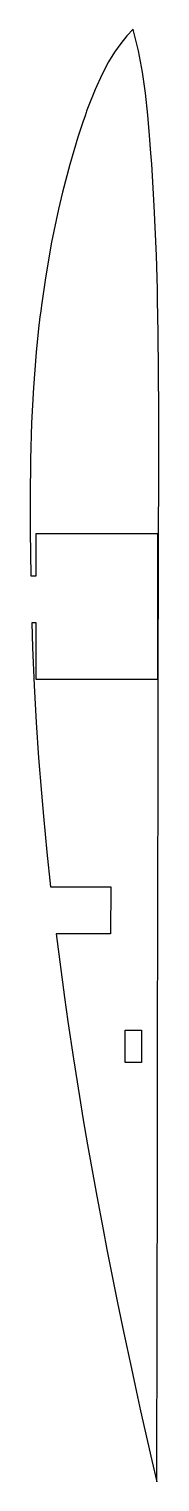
# Model space of a CAD drawing. Header units: millimetres. Extents: x -9 to 6, y -100 to 79.
import ezdxf

# ---------------------------------------------------------------- set-up
doc = ezdxf.new("R2010")
doc.units = ezdxf.units.MM

msp = doc.modelspace()

# ---------------------------------------------------------------- linework, layer by layer
for p, q in [((3.22, 79), (2.46, 78.14)), ((3.24, 78.93), (3.22, 79)), ((1.71, 77.23), (0.93, 76.13)), ((2.46, 78.14), (1.71, 77.23)), ((3.87, 76.31), (3.24, 78.93)), ((0.93, 76.13), (0.2, 74.93)), ((4.38, 73.67), (3.87, 76.31)), ((0.2, 74.93), (-0.6, 73.42)), ((4.75, 71.08), (4.38, 73.67)), ((-0.6, 73.42), (-1.47, 71.52)), ((-1.47, 71.52), (-2.4, 69.17)), ((5.03, 68.36), (4.75, 71.08)), ((-2.71, 68.3), (-3, 67.48)), ((-2.58, 68.69), (-2.71, 68.3)), ((-2.51, 68.87), (-2.58, 68.69)), ((-2.47, 68.97), (-2.51, 68.87)), ((-2.4, 69.17), (-2.47, 68.97)), ((5.25, 65.85), (5.03, 68.36)), ((-3, 67.48), (-3.6, 65.65)), ((-3.6, 65.65), (-4.6, 62.29)), ((5.42, 63.65), (5.25, 65.85)), ((5.52, 62.33), (5.42, 63.65)), ((-4.6, 62.29), (-5.49, 58.87)), ((5.84, 57.16), (5.52, 62.33)), ((-5.49, 58.87), (-5.99, 56.75)), ((-5.99, 56.75), (-6.83, 52.69)), ((6.1, 51.04), (5.84, 57.16)), ((-6.83, 52.69), (-7.59, 48.28)), ((6.22, 46.86), (6.1, 51.04)), ((-7.59, 48.28), (-8.09, 44.87)), ((6.25, 45.51), (6.22, 46.86)), ((-8.09, 44.87), (-8.14, 44.52)), ((6.32, 41.48), (6.25, 45.51)), ((-8.27, 43.46), (-8.44, 42.02)), ((-8.18, 44.17), (-8.27, 43.46)), ((-8.14, 44.52), (-8.18, 44.17)), ((-8.44, 42.02), (-8.74, 39.11)), ((6.39, 31.84), (6.32, 41.48)), ((-8.74, 39.11), (-9.08, 34.72)), ((-9.08, 34.72), (-9.3, 30.38)), ((6.39, 27.95), (6.39, 31.84)), ((-9.3, 30.38), (-9.42, 25.84)), ((6.38, 23.58), (6.39, 27.95)), ((-9.42, 25.84), (-9.47, 21.18)), ((6.36, 16.47), (6.38, 23.58)), ((-9.47, 21.18), (-9.48, 19.09)), ((-9.48, 19.09), (-9.47, 16.93)), ((-9.47, 16.93), (-9.41, 11.48)), ((-8.76, 11.48), (-8.76, 16.68)), ((-8.76, 16.68), (6.24, 16.68)), ((6.24, 16.68), (6.24, -1.32)), ((6.35, 14.17), (6.36, 16.47)), ((6.35, 13.6), (6.35, 14.17)), ((6.35, 12.74), (6.35, 13.6)), ((6.35, 11.94), (6.35, 12.74)), ((-9.41, 11.48), (-8.76, 11.48)), ((6.33, 0.26), (6.35, 11.94)), ((-8.76, 5.68), (-9.29, 5.68)), ((-9.29, 5.68), (-9.19, 2.63)), ((-8.76, -1.32), (-8.76, 5.68)), ((-9.19, 2.63), (-8.99, -2.07)), ((6.32, -6.3), (6.33, 0.26)), ((6.24, -1.32), (-8.76, -1.32)), ((-8.99, -2.07), (-8.74, -6.66)), ((-8.74, -6.66), (-8.45, -11)), ((6.31, -14.22), (6.32, -6.3)), ((-8.45, -11), (-8.1, -15.37)), ((6.3, -17.31), (6.31, -14.22)), ((-8.1, -15.37), (-7.85, -18.21)), ((6.3, -18.83), (6.3, -17.31)), ((-7.85, -18.21), (-7.42, -22.65)), ((6.3, -19.62), (6.3, -18.83)), ((6.3, -19.99), (6.3, -19.62)), ((6.29, -21.29), (6.3, -19.99)), ((6.29, -23.15), (6.29, -21.29)), ((-7.42, -22.65), (-6.96, -26.92)), ((6.27, -33.72), (6.29, -23.15)), ((-6.96, -26.92), (0.46, -26.93)), ((0.46, -26.93), (0.45, -32.73)), ((0.45, -32.73), (-6.28, -32.72)), ((-6.28, -32.72), (-5.25, -40.61)), ((6.25, -43.27), (6.27, -33.72)), ((-5.25, -40.61), (-4.83, -43.57)), ((-4.83, -43.57), (-4.14, -48.17)), ((2.24, -48.62), (2.24, -44.62)), ((2.24, -44.62), (4.24, -44.62)), ((4.24, -44.62), (4.24, -48.62)), ((6.22, -62.1), (6.25, -43.27)), ((-4.14, -48.17), (-3.4, -52.81)), ((4.24, -48.62), (2.24, -48.62)), ((-3.4, -52.81), (-2.92, -55.72)), ((-2.92, -55.72), (-2.39, -58.79)), ((-2.39, -58.79), (-1.25, -65.13)), ((6.19, -79.82), (6.22, -62.1)), ((-1.25, -65.13), (-0.48, -69.25)), ((-0.48, -69.25), (0, -71.72)), ((0, -71.72), (1.31, -78.33)), ((1.31, -78.33), (2.08, -82.05)), ((6.15, -100.43), (6.19, -79.82)), ((2.08, -82.05), (3.01, -86.43)), ((3.01, -86.43), (3.64, -89.34)), ((3.64, -89.34), (4.15, -91.64)), ((4.15, -91.64), (5.53, -97.77)), ((5.53, -97.77), (6.15, -100.43))]:
    msp.add_line(p, q)

doc.saveas('drawing.dxf')
